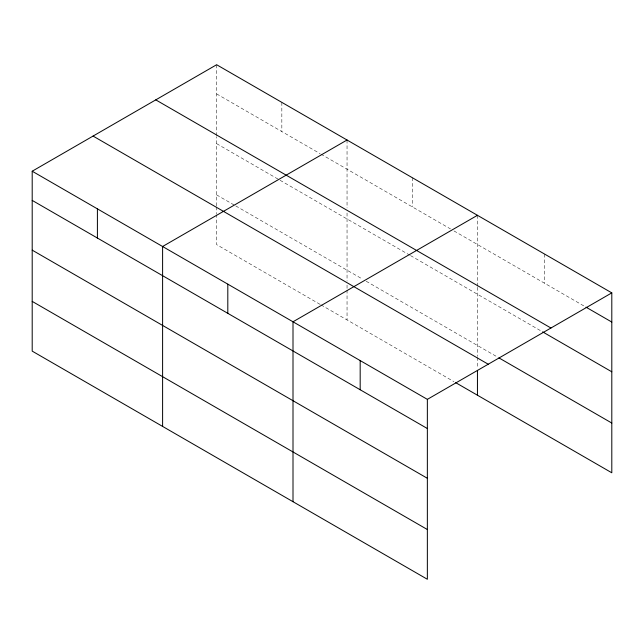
<?xml version="1.0" encoding="UTF-8"?>
<svg xmlns="http://www.w3.org/2000/svg" width="644" height="644" viewBox="0 0 644 644"><rect width="100%" height="100%" fill="white"/><g stroke="black" fill="none" stroke-linecap="round" stroke-linejoin="round"><path stroke-width="0.48" stroke-dasharray="3.22 2.42" d="M216.642 205.847L216.642 136.689M216.642 135.699L216.642 64.73M216.642 93.911L320.092 153.642M320.962 154.141L450.494 228.926M453.972 230.938L585.098 306.641M216.642 143.652L279.23 179.789M280.1 180.296L409.632 255.08M410.502 255.579L542.9 332.022M216.642 194.899L234.899 205.444M235.768 205.943L362.693 279.222M366.17 281.235L498.118 357.412M320.092 304.371L216.642 244.639L216.642 214.798M320.962 304.87L453.972 381.667M544.623 254.09L544.623 283.271M477.446 215.305L477.446 286.274M477.446 287.264L477.446 356.422M477.446 357.412L477.446 368.36M412.241 177.663L412.241 206.845M347.044 140.014L347.044 207.996M347.044 212.971L347.044 281.13M347.044 285.115L347.044 289.092M347.044 290.082L347.044 319.931M281.839 102.372L281.839 131.561M216.642 206.837L216.642 213.8"/><path stroke-width="0.97" d="M32.2 171.215L427.358 399.361L427.358 579.27L32.2 351.125L32.2 171.215L216.642 64.73L611.8 292.875L611.8 472.785L455.711 382.665M347.044 140.014L162.602 246.499L162.602 426.417M477.446 215.305L293.004 321.791L293.004 501.7M427.358 399.361L611.8 292.875M585.96 307.14L611.8 322.056M155.776 99.868L550.934 328.013M542.9 332.022L611.8 371.797M498.979 357.911L611.8 423.044M93.066 136.077L488.224 364.214M32.2 200.397L427.358 428.542M32.2 250.138L427.358 478.283M32.2 301.384L427.358 529.529M477.446 370.348L477.446 395.215M360.181 360.576L360.181 389.757M227.807 284.149L227.807 313.33M97.405 208.857L97.405 238.047"/></g></svg>
